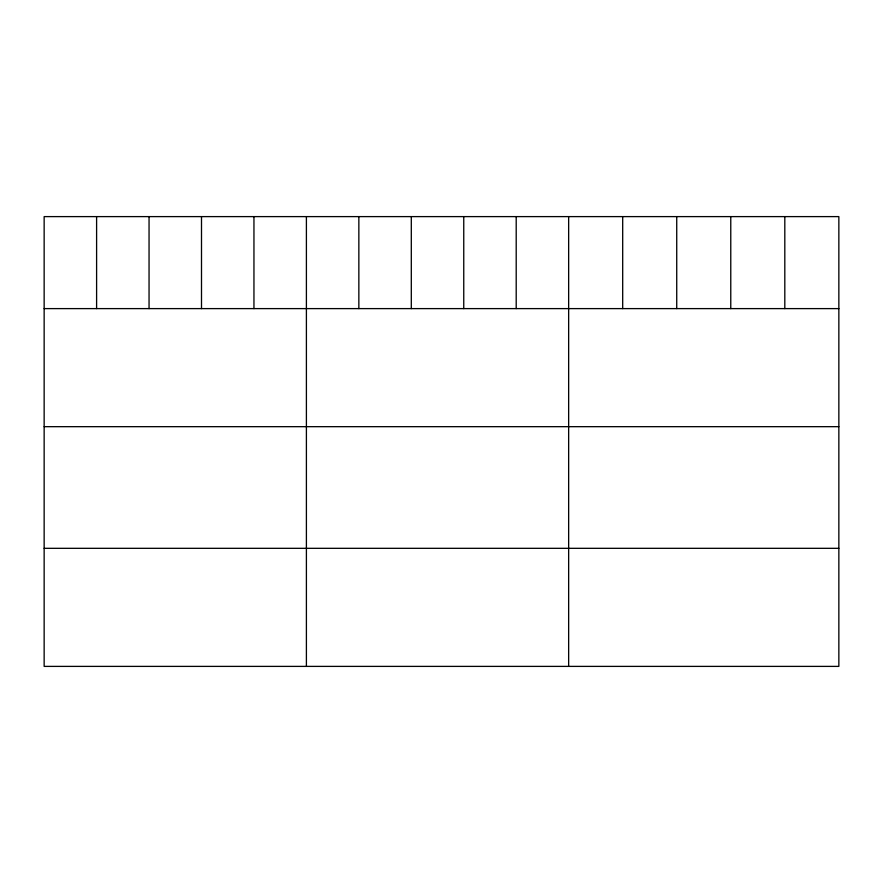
<?xml version="1.0" encoding="UTF-8"?>
<svg xmlns="http://www.w3.org/2000/svg" width="883" height="883" viewBox="0 0 883 883"><rect width="100%" height="100%" fill="white"/><g stroke="black" fill="none" stroke-linecap="round" stroke-linejoin="round"><path stroke-width="1.32" d="M838.85 308.609L838.85 666.389L44.15 666.389L44.15 216.611L838.85 216.611L838.85 308.609L44.15 308.609M44.15 426.677L838.85 426.677M44.15 548.321L838.85 548.321M784.81 216.611L784.81 308.609M730.771 216.611L730.771 308.609M676.731 216.611L676.731 308.609M622.692 216.611L622.692 308.609M568.652 216.611L568.652 666.389M516.202 216.611L516.202 308.609M463.752 216.611L463.752 308.609M411.301 216.611L411.301 308.609M358.851 216.611L358.851 308.609M306.401 216.611L306.401 666.389M253.951 216.611L253.951 308.609M201.501 216.611L201.501 308.609M149.05 216.611L149.05 308.609M96.6 216.611L96.6 308.609"/></g></svg>
